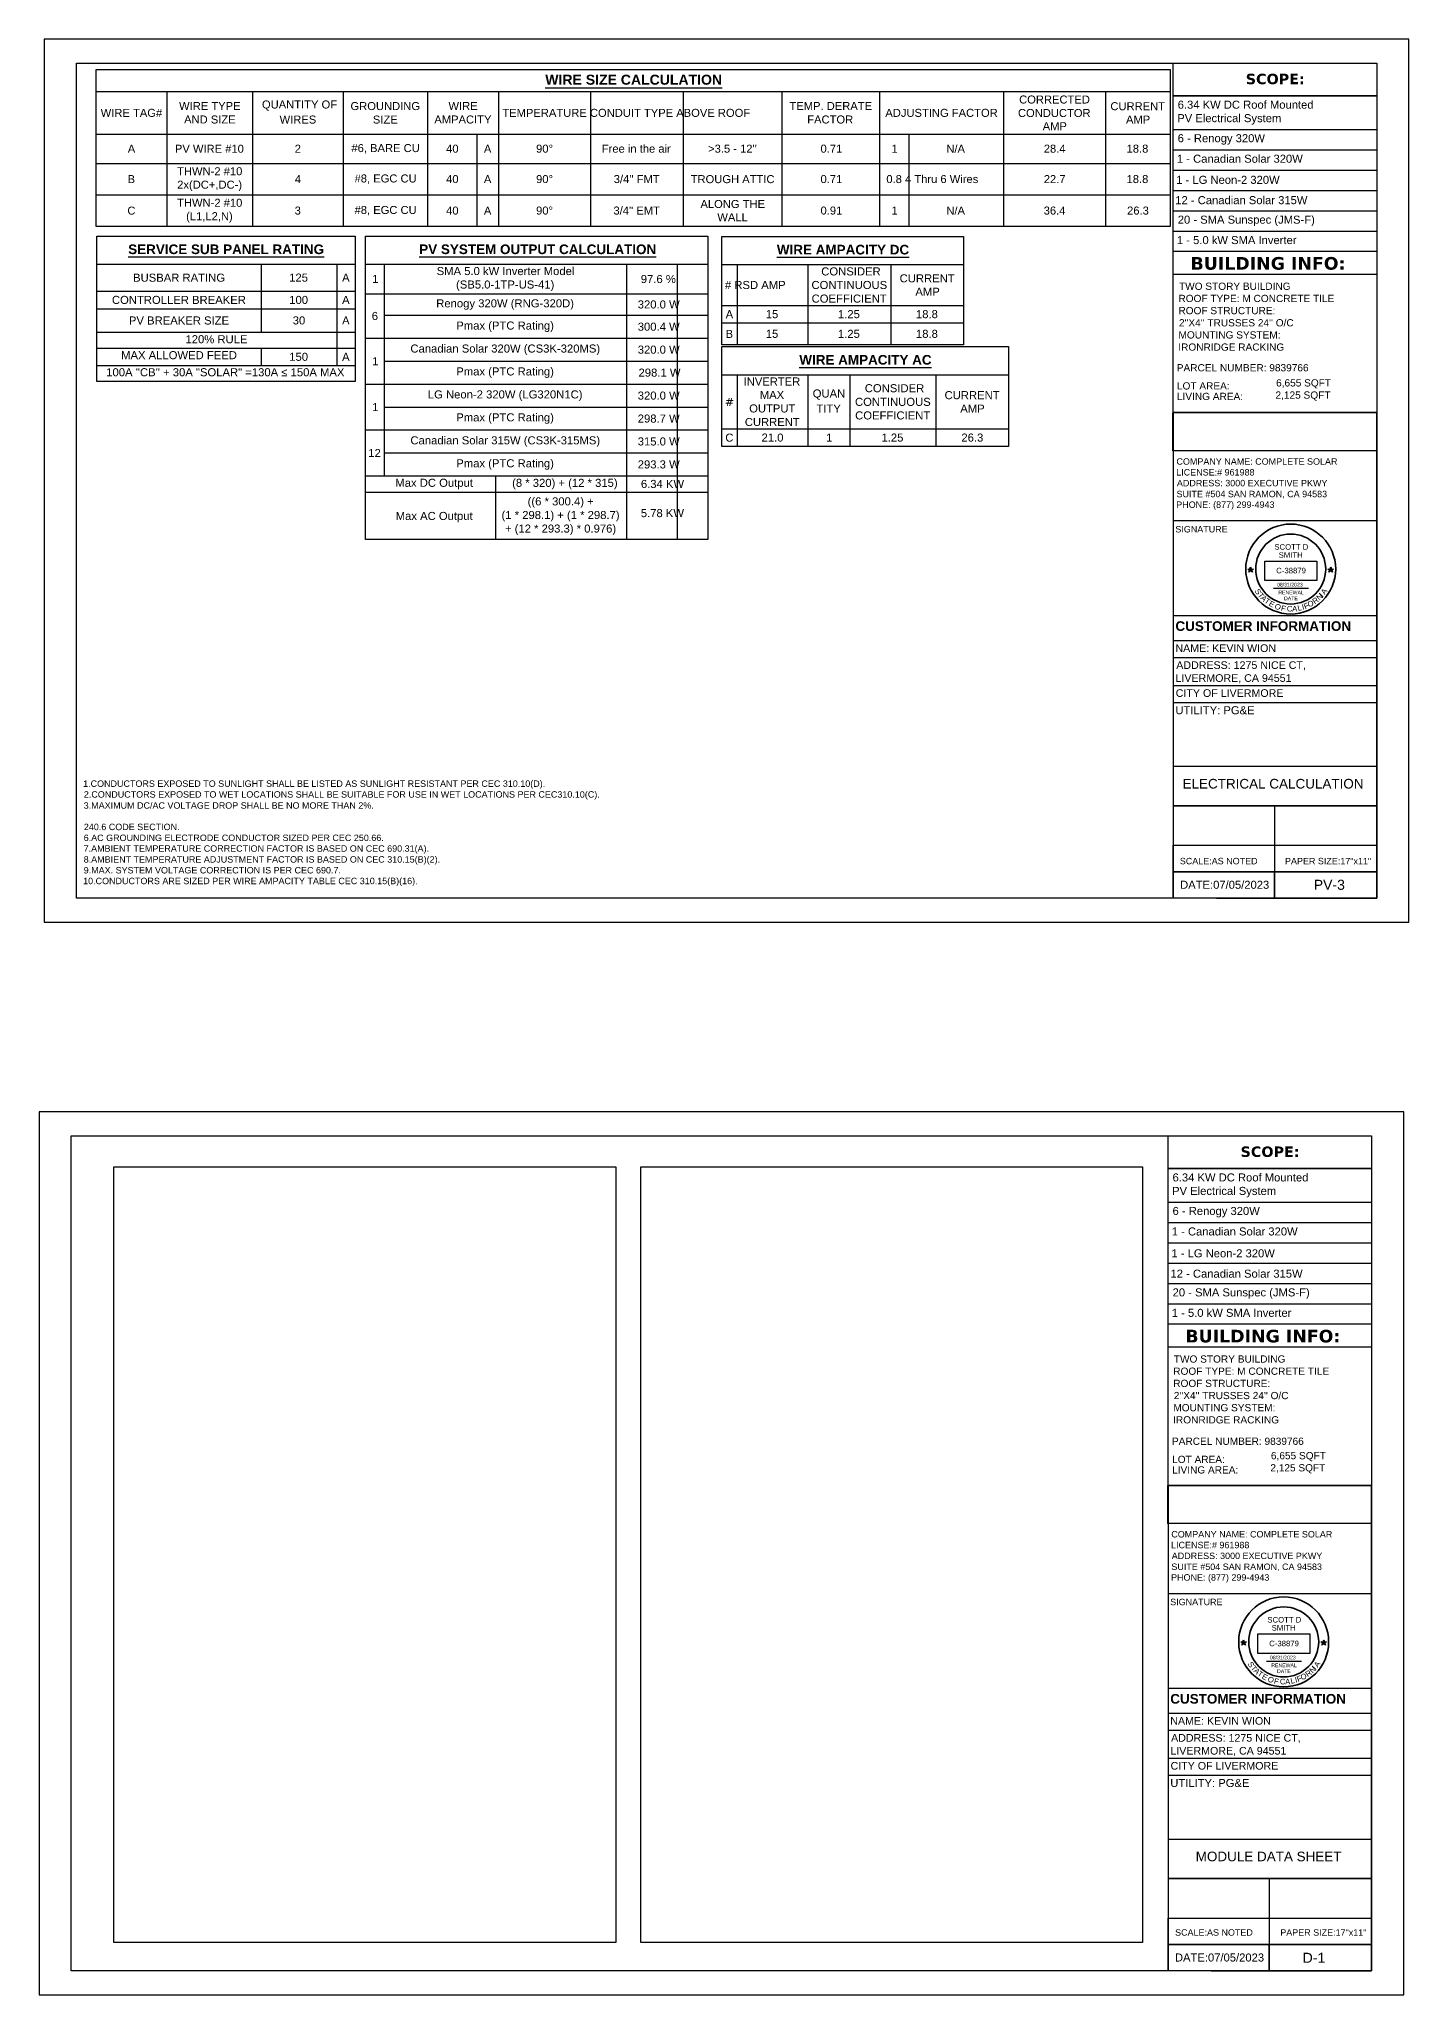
# Model space of a CAD drawing. Header units: millimetres. Extents: x -419 to 20046, y -14642 to 2638.
# Drawn here: x 5774 to 7480, y -10904 to -8468 of the extents above; entities that cross this region are included whole.
import ezdxf

# ---------------------------------------------------------------- set-up
doc = ezdxf.new("R2010")
doc.units = ezdxf.units.MM
for name, color, linetype in [('PDF4_0', 7, 'Continuous'), ('PDF4_PDF_Geometry', 7, 'Continuous'), ('PDF4_Text', 7, 'Continuous'), ('PDF5_Text', 7, 'Continuous'), ('PDF8_0', 7, 'Continuous'), ('PDF8_PDF_Geometry', 7, 'Continuous'), ('PDF8_Text', 7, 'Continuous'), ('PDF_Text', 7, 'Continuous')]:
    doc.layers.add(name, color=color, linetype=linetype)
doc.styles.add('PDF Arial', font='arial.ttf')
doc.styles.add('PDF Arial Bold', font='arialbd.ttf')
doc.styles.add('PDF Verdana', font='verdana.ttf')
doc.styles.add('PDF Verdana Bold', font='verdanab.ttf')
doc.styles.get("Standard").update_dxf_attribs({"font": 'arial.ttf'})
picture_1 = doc.add_image_def('image38.png', size_in_pixel=(45, 240))
picture_2 = doc.add_image_def('image42.png', size_in_pixel=(3546, 2295))
picture_3 = doc.add_image_def('image43.png', size_in_pixel=(45, 240))
picture_4 = doc.add_image_def('image44.png', size_in_pixel=(3546, 2294))
picture_5 = doc.add_image_def('image15.png', size_in_pixel=(858, 321))

# ---------------------------------------------------------------- blocks, each defined once
blk = doc.blocks.new('star')
h = blk.add_hatch(color=256)
h.dxf.hatch_style = 1
h.paths.add_polyline_path([(116.5, 62.57), (116.86, 62.57), (116.68, 63.12)])
h.paths.add_polyline_path([(116.68, 62.02), (116.97, 62.23), (116.86, 62.57), (116.5, 62.57), (116.39, 62.23)])
h.paths.add_polyline_path([(116.5, 62.57), (115.92, 62.57), (116.39, 62.23)])
h.paths.add_polyline_path([(116.39, 62.23), (116.21, 61.67), (116.68, 62.02)])
h.paths.add_polyline_path([(116.68, 62.02), (117.15, 61.67), (116.97, 62.23)])
h.paths.add_polyline_path([(116.97, 62.23), (117.44, 62.57), (116.86, 62.57)])
for p, q in [((115.92, 62.57), (117.44, 62.57)), ((117.15, 61.67), (115.92, 62.57)), ((116.21, 61.67), (116.68, 63.12)), ((117.44, 62.57), (116.21, 61.67)), ((116.68, 63.12), (117.15, 61.67))]:
    blk.add_line(p, q)
blk = doc.blocks.new('a')
at = {"color": 1, "char_height": 15, "attachment_point": 1}
for s, insert, rotation in [('{\\C256;S}', (169, 149), 301.8504), ('{\\C256;T}', (176.1, 138.5), 308.5602), ('{\\C256;A}', (182.8, 131.2), 313.9392), ('{\\C256;T}', (190.6, 123.2), 324.7462), ('{\\C256;E}', (201.4, 115.5), 330.0103), ('{\\C256;O}', (218.6, 109.1), 319.6464), ('{\\C256;F}', (288.3, 105.4), 21.5682), ('{\\C256;O}', (299, 112.2), 12.6875), ('{\\C256;R}', (311.3, 116.8), 36.4598), ('{\\C256;N}', (322.6, 125.5), 43.0781), ('{\\C256;I}', (344.8, 127.8), 227.4846), ('{\\C256;A}', (335, 138.5), 54.6588), ('{\\C256;A}', (258.4, 100.3), 1.6689), ('{\\C256;L}', (271.7, 101.5), 12.6875), ('{\\C256;I}', (283.7, 104.3), 13.6115)]:
    blk.add_mtext_dynamic_manual_height_columns(s, width=30.733, gutter_width=125, heights=[0], dxfattribs=dict(at, insert=insert, rotation=rotation))
at = {"color": 1, "insert": (244.5, 100.5), "char_height": 15, "attachment_point": 1}
blk.add_mtext_dynamic_manual_height_columns('{\\C256;C}', width=30.733, gutter_width=125, heights=[0], dxfattribs=at)
blk = doc.blocks.new('1')
at = {"color": 1, "xscale": 0.1018808021228187, "yscale": 0.1018808021228187, "zscale": 0.1018808021228187}
blk.add_blockref('a', (510.97, 81.39), dxfattribs=at)
at = {"color": 1, "insert": (534.46, 91.84), "char_height": 1.528, "attachment_point": 1, "rotation": 347.3366}
blk.add_mtext_dynamic_manual_height_columns('{\\C256;F}', width=1.5282, gutter_width=12.74, heights=[0], dxfattribs=at)

msp = doc.modelspace()

# ---------------------------------------------------------------- linework, layer by layer
at = {"lineweight": 30}
for p, q in [((7311.569, -9151.554), (7355.352, -9151.554)), ((7302.831, -10487.938), (7346.614, -10487.938))]:
    msp.add_line(p, q, dxfattribs=at)
at = {"lineweight": 35}
for centre, radius in [((7333.173, -9127.778), 56), ((7333.173, -9127.778), 43.581), ((7324.436, -10464.162), 56), ((7324.436, -10464.162), 43.581)]:
    msp.add_circle(centre, radius, dxfattribs=at)
at = {"layer": 'PDF4_0', "lineweight": 25}
for points in [[(5780.518, -8467.676), (5780.518, -9567.585), (7480.377, -9567.585), (7480.377, -8467.676)], [(7183.035, -8700.899), (5845.09, -8700.899), (5845.09, -8505.729), (7183.035, -8505.729)], [(7440.416, -8538.152), (7186.941, -8538.152)], [(7440.416, -8538.152), (7440.416, -8732.141), (7186.941, -8732.141), (7186.941, -8538.152)], [(6167.588, -8894.162), (5846.089, -8894.162), (5846.089, -8713.069), (6167.588, -8713.069)], [(6607.243, -9090.785), (6180.575, -9090.785), (6180.575, -8713.069), (6607.243, -8713.069)], [(6925.745, -8848.48), (6624.408, -8848.48), (6624.408, -8713.523), (6925.745, -8713.523)], [(6981.69, -8974.991), (6624.408, -8974.991), (6624.408, -8850.751), (6981.69, -8850.751)], [(7186.941, -8980.531), (7186.941, -8932.942), (7440.416, -8932.942), (7440.416, -8980.531)]]:
    msp.add_lwpolyline(points, close=True, dxfattribs=at)
for points in [[(7186.941, -8932.942), (7186.941, -8497.646)], [(5845.09, -8532.975), (7183.035, -8532.975)], [(5933.184, -8532.975), (5933.184, -8700.899)], [(6039.715, -8532.975), (6039.715, -8700.899)], [(6152.694, -8532.975), (6152.694, -8700.899)], [(6257.771, -8532.975), (6257.771, -8700.899)], [(6346.138, -8532.975), (6346.138, -8700.899)], [(6404.626, -8528.162), (6624.862, -8528.162)], [(6460.843, -8532.975), (6460.843, -8700.899)], [(6576.455, -8532.975), (6576.455, -8700.899)], [(6699.152, -8532.975), (6699.152, -8700.899)], [(6820.94, -8532.975), (6820.94, -8700.899)], [(6975.423, -8532.975), (6975.423, -8700.899)], [(7102.57, -8532.975), (7102.57, -8700.899)], [(5845.09, -8585.922), (7183.035, -8585.922)], [(6319.528, -8585.922), (6319.528, -8700.899)], [(6857.449, -8585.922), (6857.449, -8700.899)], [(7186.941, -8580.11), (7440.416, -8580.11)], [(5845.09, -8622.432), (7183.035, -8622.432)], [(7186.941, -8605.449), (7440.416, -8605.449)], [(7186.941, -8630.787), (7440.416, -8630.787)], [(5845.09, -8661.666), (7183.035, -8661.666)], [(7186.941, -8656.126), (7440.416, -8656.126)], [(7186.941, -8681.464), (7440.416, -8681.464)], [(7186.941, -8706.803), (7440.416, -8706.803)], [(5885.05, -8738.952), (6129.081, -8738.952)], [(6247.6, -8738.952), (6417.159, -8738.952), (6421.79, -8738.952), (6542.852, -8738.952)], [(6693.067, -8739.407), (6857.903, -8739.407)], [(5846.089, -8748.034), (6167.588, -8748.034)], [(6050.795, -8748.034), (6050.795, -8832.678)], [(6144.793, -8748.034), (6144.793, -8874.091)], [(6180.575, -8748.034), (6607.243, -8748.034)], [(6204.097, -8748.034), (6204.097, -9011.773)], [(6505.707, -8748.034), (6505.707, -9090.785)], [(6568.826, -8748.034), (6568.826, -9090.785)], [(6624.408, -8748.488), (6925.745, -8748.488)], [(6643.661, -8748.488), (6643.661, -8848.48)], [(6731.483, -8748.488), (6731.483, -8848.48)], [(6835.199, -8748.488), (6835.199, -8848.48)], [(7186.941, -8760.477), (7440.416, -8760.477)], [(5846.089, -8781.637), (6167.588, -8781.637)], [(6180.575, -8784.816), (6607.243, -8784.816)], [(5846.089, -8803.434), (6167.588, -8803.434)], [(6204.097, -8811.698), (6607.243, -8811.698)], [(6624.408, -8799.347), (6925.745, -8799.347)], [(5846.089, -8832.678), (6167.588, -8832.678)], [(6180.575, -8840.216), (6607.243, -8840.216)], [(6624.408, -8821.144), (6925.745, -8821.144)], [(5846.089, -8852.84), (6167.588, -8852.84)], [(6050.795, -8852.84), (6050.795, -8874.091)], [(5846.089, -8874.091), (6167.588, -8874.091)], [(6204.097, -8868.824), (6607.243, -8868.824)], [(6624.408, -8885.716), (6981.69, -8885.716)], [(6643.57, -8885.716), (6643.57, -8974.991)], [(6721.039, -8876.634), (6885.876, -8876.634)], [(6731.483, -8885.716), (6731.483, -8974.991)], [(6783.977, -8885.716), (6783.977, -8974.991)], [(6891.143, -8885.716), (6891.143, -8974.991)], [(6180.575, -8897.432), (6607.243, -8897.432)], [(6204.097, -8926.04), (6607.243, -8926.04)], [(6180.575, -8954.557), (6607.243, -8954.557)], [(6624.408, -8953.195), (6981.69, -8953.195)], [(6204.097, -8983.165), (6607.243, -8983.165)], [(6180.575, -9011.773), (6607.243, -9011.773)], [(6342.596, -9011.773), (6342.596, -9090.785)], [(6180.575, -9031.844), (6607.243, -9031.844)], [(7187.031, -9067.445), (7440.507, -9067.445)]]:
    msp.add_lwpolyline(points, dxfattribs=at)
at = {"layer": 'PDF4_PDF_Geometry', "lineweight": 25}
for points in [[(7440.416, -8497.646), (7440.416, -9537.615), (5820.478, -9537.615), (5820.478, -8497.646), (7440.416, -8497.646), (7440.416, -9537.615), (7186.941, -9537.615), (7186.941, -9504.829), (7440.416, -9504.829), (7186.941, -9504.829), (7186.941, -9471.862), (7440.416, -9471.862)], [(7440.416, -9015.496), (7440.416, -9471.862), (7440.416, -9504.829), (7440.416, -9537.615), (7440.416, -8932.942), (7186.941, -8932.942), (7186.941, -9537.615)], [(7186.941, -9185.51), (7440.416, -9185.51)], [(7186.941, -9216.842), (7440.416, -9216.842)], [(7186.941, -9237.912), (7440.416, -9237.912)], [(7186.941, -9272.787), (7440.507, -9272.787)], [(7186.941, -9293.947), (7440.507, -9293.947)], [(7186.941, -9373.505), (7440.507, -9373.505)], [(7190.482, -9422.638), (7440.416, -9422.638), (7186.941, -9422.638), (7440.416, -9422.638), (7312.816, -9422.638), (7312.816, -9471.862), (7440.416, -9471.862), (7440.416, -9422.638)], [(7312.816, -9471.862), (7312.816, -9504.829), (7312.816, -9537.615)]]:
    msp.add_lwpolyline(points, dxfattribs=at)
msp.add_lwpolyline([(7440.416, -9504.829), (7440.416, -9537.615), (7312.816, -9537.615), (7312.816, -9504.829)], close=True, dxfattribs=at)
at = {"layer": 'PDF4_PDF_Geometry', "color": 251, "lineweight": 25, "true_color": 0x525252}
msp.add_lwpolyline([(7240.524, -9537.615), (7440.416, -9537.615)], dxfattribs=at)
at = {"layer": 'PDF8_0', "lineweight": 25}
for points in [[(5774.098, -9803.906), (5774.098, -10903.815), (7473.957, -10903.815), (7473.957, -9803.906)], [(6492.386, -10838.426), (5867.369, -10838.426), (5867.369, -9872.475), (6492.386, -9872.475)], [(7148.735, -10838.426), (6523.809, -10838.426), (6523.809, -9872.475), (7148.735, -9872.475)], [(7433.997, -9874.382), (7180.521, -9874.382)], [(7433.997, -9874.382), (7433.997, -10068.371), (7180.521, -10068.371), (7180.521, -9874.382)], [(7180.521, -10316.761), (7180.521, -10269.172), (7433.997, -10269.172), (7433.997, -10316.761)]]:
    msp.add_lwpolyline(points, close=True, dxfattribs=at)
for points in [[(7180.521, -10269.172), (7180.521, -9833.877)], [(7180.521, -9916.34), (7433.997, -9916.34)], [(7180.521, -9941.679), (7433.997, -9941.679)], [(7180.521, -9967.017), (7433.997, -9967.017)], [(7180.521, -9992.356), (7433.997, -9992.356)], [(7180.521, -10017.694), (7433.997, -10017.694)], [(7180.521, -10043.033), (7433.997, -10043.033)], [(7180.521, -10096.707), (7433.997, -10096.707)], [(7180.612, -10403.675), (7434.088, -10403.675)]]:
    msp.add_lwpolyline(points, dxfattribs=at)
at = {"layer": 'PDF8_PDF_Geometry', "lineweight": 25}
for points in [[(7433.997, -9833.877), (7433.997, -10873.845), (5814.059, -10873.845), (5814.059, -9833.877), (7433.997, -9833.877), (7433.997, -10873.845), (7180.521, -10873.845), (7180.521, -10841.059), (7433.997, -10841.059), (7180.521, -10841.059), (7180.521, -10808.092), (7433.997, -10808.092)], [(7433.997, -10351.727), (7433.997, -10808.092), (7433.997, -10841.059), (7433.997, -10873.845), (7433.997, -10269.172), (7180.521, -10269.172), (7180.521, -10873.845)], [(7180.521, -10521.74), (7433.997, -10521.74)], [(7180.521, -10553.072), (7433.997, -10553.072)], [(7180.521, -10574.142), (7433.997, -10574.142)], [(7180.521, -10609.017), (7434.088, -10609.017)], [(7180.521, -10630.178), (7434.088, -10630.178)], [(7180.521, -10709.735), (7434.088, -10709.735)], [(7184.063, -10758.868), (7433.997, -10758.868), (7180.521, -10758.868), (7433.997, -10758.868), (7306.396, -10758.868), (7306.396, -10808.092), (7433.997, -10808.092), (7433.997, -10758.868)], [(7306.396, -10808.092), (7306.396, -10841.059), (7306.396, -10873.845)]]:
    msp.add_lwpolyline(points, dxfattribs=at)
msp.add_lwpolyline([(7433.997, -10841.059), (7433.997, -10873.845), (7306.396, -10873.845), (7306.396, -10841.059)], close=True, dxfattribs=at)
at = {"layer": 'PDF8_PDF_Geometry', "color": 251, "lineweight": 25, "true_color": 0x525252}
msp.add_lwpolyline([(7234.104, -10873.845), (7433.997, -10873.845)], dxfattribs=at)

# ---------------------------------------------------------------- block references
at = {"xscale": 4.597039828451667, "yscale": 4.597039828451667, "zscale": 4.597039828451667, "rotation": 287.9700872862333}
for p in [(6845.258, -8707.031), (6944.959, -8707.053), (6836.521, -10043.415), (6936.222, -10043.437)]:
    msp.add_blockref('star', p, dxfattribs=at)
at = {"color": 1, "xscale": 4.51217474996896, "yscale": 4.51217474996896, "zscale": 4.51217474996896}
for p in [(4910.436, -9587.151), (4901.698, -10923.535)]:
    msp.add_blockref('1', p, dxfattribs=at)

# ---------------------------------------------------------------- texts
at = {"attachment_point": 1}
for s, width, heights, insert, char_height, line_spacing_factor in [('SCOTT D\\P  SMITH', 46.3475, [0], (7312.837, -9096.743), 6.8956, 0.88), ('RENEWAL\\P    DATE', 31.39541, [17.047], (7317.753, -9154.643), 4.597, 0.96), ('SCOTT D\\P  SMITH', 46.3475, [0], (7304.099, -10433.127), 6.8956, 0.88), ('RENEWAL\\P    DATE', 31.39541, [17.047], (7309.015, -10491.027), 4.597, 0.96)]:
    msp.add_mtext_dynamic_manual_height_columns(s, width=width, gutter_width=4.597, heights=heights, dxfattribs=dict(at, insert=insert, char_height=char_height, line_spacing_factor=line_spacing_factor))
for s, width, insert, char_height in [('C-38879', 41.58956, (7315.178, -9126.235), 6.8956), ('08/31/2023', 38.13279, (7316.035, -9144.907), 4.597), ('C-38879', 41.58956, (7306.44, -10462.619), 6.8956), ('08/31/2023', 38.13279, (7307.297, -10481.291), 4.597)]:
    msp.add_mtext_dynamic_manual_height_columns(s, width=width, gutter_width=4.597, heights=[0], dxfattribs=dict(at, insert=insert, char_height=char_height))
at = {"layer": 'PDF4_Text', "attachment_point": 7}
for s, insert, char_height, style in [('WIRE SIZE CALCULATION', (6404.626, -8524.66), 12.49962, 'PDF Arial Bold'), ('SCOPE:', (7277.124, -8524.073), 12.9996, 'PDF Verdana Bold'), ('WIRE TYPE', (5948.442, -8555.952), 9.9683, 'PDF Arial'), ('QUANTITY OF', (6051.669, -8556.818), 9.96832, 'PDF Arial'), ('GROUNDING', (6161.957, -8556.213), 9.9683, 'PDF Arial'), ('WIRE', (6284.018, -8555.952), 9.9683, 'PDF Arial'), ('TEMP. DERATE', (6708.778, -8555.952), 9.96832, 'PDF Arial'), ('CORRECTED', (6994.858, -8548.039), 9.9683, 'PDF Arial'), ('CURRENT', (7108.564, -8556.395), 9.9683, 'PDF Arial'), ('6.34 KW DC Roof Mounted', (7192.39, -8554.495), 9.99966, 'PDF Arial'), ('WIRE TAG#', (5850.811, -8564.659), 9.9683, 'PDF Arial'), ('AND SIZE', (5954.708, -8572.924), 9.9683, 'PDF Arial'), ('WIRES', (6073.681, -8573.015), 9.9683, 'PDF Arial'), ('SIZE', (6189.839, -8573.015), 9.9683, 'PDF Arial'), ('AMPACITY', (6266.399, -8572.924), 9.9683, 'PDF Arial'), ('TEMPERATURE CONDUIT TYPE ABOVE ROOF', (6351.133, -8564.659), 9.96832, 'PDF Arial'), ('FACTOR', (6730.938, -8572.924), 9.9683, 'PDF Arial'), ('ADJUSTING FACTOR', (6828.205, -8564.659), 9.96832, 'PDF Arial'), ('CONDUCTOR', (6993.405, -8564.841), 9.9683, 'PDF Arial'), ('AMP', (7024.193, -8581.2), 9.9683, 'PDF Arial'), ('AMP', (7127.999, -8572.845), 9.9683, 'PDF Arial'), ('PV Electrical System', (7191.845, -8574.15), 9.99966, 'PDF Arial'), ('A', (5884.505, -8609.172), 9.968, 'PDF Arial'), ('PV WIRE #10', (5943.265, -8609.342), 9.96832, 'PDF Arial'), ('2', (6092.481, -8609.172), 9.968, 'PDF Arial'), ('#6, BARE CU', (6163.138, -8610.236), 9.96832, 'PDF Arial'), ('40', (6281.112, -8609.251), 9.9683, 'PDF Arial'), ('A', (6328.156, -8609.172), 9.968, 'PDF Arial'), ('90°', (6393.182, -8609.251), 9.9683, 'PDF Arial'), ('Free in the air', (6475.01, -8609.245), 9.96832, 'PDF Arial'), (">3.5 - 12''", (6607.424, -8609.258), 9.96832, 'PDF Arial'), ('0.71', (6747.467, -8609.251), 9.9683, 'PDF Arial'), ('1', (6835.834, -8609.172), 9.968, 'PDF Arial'), ('N/A', (6904.221, -8609.342), 9.9683, 'PDF Arial'), ('28.4', (7025.555, -8609.251), 9.9683, 'PDF Arial'), ('18.8', (7128.726, -8609.251), 9.9683, 'PDF Arial'), ('6 - Renogy 320W', (7192.39, -8599.125), 9.99966, 'PDF Arial'), ('1 - Canadian Solar 320W', (7191.391, -8621.792), 9.99966, 'PDF Arial'), ('B', (5884.324, -8647.044), 9.968, 'PDF Arial'), ('THWN-2 #10', (5945.99, -8637.405), 9.9683, 'PDF Arial'), ('2x(DC+,DC-)', (5946.081, -8656.967), 9.96832, 'PDF Arial'), ('4', (6092.572, -8647.044), 9.968, 'PDF Arial'), ('#8, EGC CU', (6167.043, -8648.107), 9.9683, 'PDF Arial'), ('40', (6281.112, -8647.123), 9.9683, 'PDF Arial'), ('A', (6328.156, -8647.044), 9.968, 'PDF Arial'), ('90°', (6393.182, -8647.123), 9.9683, 'PDF Arial'), ("3/4'' FMT", (6489.905, -8647.13), 9.9683, 'PDF Arial'), ('TROUGH ATTIC', (6585.719, -8647.214), 9.96832, 'PDF Arial'), ('0.71', (6747.467, -8647.123), 9.9683, 'PDF Arial'), ('0.8 4 Thru 6 Wires', (6829.477, -8647.123), 9.96832, 'PDF Arial'), ('22.7', (7025.555, -8647.044), 9.9683, 'PDF Arial'), ('18.8', (7128.726, -8647.123), 9.9683, 'PDF Arial'), ('THWN-2 #10', (5945.99, -8676.639), 9.9683, 'PDF Arial'), ('ALONG THE', (6597.889, -8678.183), 9.9683, 'PDF Arial'), ('C', (5884.051, -8686.447), 9.968, 'PDF Arial'), ('(L1,L2,N)', (5957.251, -8696.201), 9.9683, 'PDF Arial'), ('3', (6092.39, -8686.363), 9.968, 'PDF Arial'), ('#8, EGC CU', (6167.043, -8687.341), 9.9683, 'PDF Arial'), ('40', (6281.112, -8686.357), 9.9683, 'PDF Arial'), ('A', (6328.156, -8686.277), 9.968, 'PDF Arial'), ('90°', (6393.182, -8686.357), 9.9683, 'PDF Arial'), ("3/4'' EMT", (6489.541, -8686.363), 9.9683, 'PDF Arial'), ('WALL', (6618.959, -8694.633), 9.9683, 'PDF Arial'), ('0.91', (6747.467, -8686.357), 9.9683, 'PDF Arial'), ('1', (6835.834, -8686.277), 9.968, 'PDF Arial'), ('N/A', (6904.221, -8686.447), 9.9683, 'PDF Arial'), ('36.4', (7025.464, -8686.363), 9.9683, 'PDF Arial'), ('26.3', (7129.361, -8686.363), 9.9683, 'PDF Arial'), ('20 - SMA Sunspec (JMS-F)', (7192.48, -8700.57), 9.99966, 'PDF Arial'), ('1 - 5.0 kW SMA Inverter', (7191.391, -8723.139), 9.99966, 'PDF Arial'), ('SERVICE SUB PANEL RATING', (5885.05, -8735.623), 11.99963, 'PDF Arial Bold'), ('PV SYSTEM OUTPUT CALCULATION', (6247.6, -8735.623), 11.99963, 'PDF Arial Bold'), ('WIRE AMPACITY DC', (6693.067, -8736.069), 11.99963, 'PDF Arial Bold'), ('BUILDING INFO:', (7208.374, -8755.174), 15.74948, 'PDF Verdana Bold'), ('BUSBAR RATING', (5891.135, -8770.002), 10.0462, 'PDF Arial'), ('125', (6085.579, -8769.911), 10.0462, 'PDF Arial'), ('A', (6151.513, -8769.831), 10.046, 'PDF Arial'), ('1', (6188.931, -8771.466), 10.046, 'PDF Arial'), ('SMA 5.0 kW Inverter Model', (6269.305, -8761.738), 10.0462, 'PDF Arial'), ('(SB5.0-1TP-US-41)', (6293.463, -8781.412), 10.0462, 'PDF Arial'), ('97.6 %', (6523.599, -8771.654), 10.0462, 'PDF Arial'), ('# RSD AMP', (6628.404, -8779.084), 10.0462, 'PDF Arial'), ('CONTINUOUS', (6736.206, -8779.084), 10.0462, 'PDF Arial'), ('CONSIDER', (6748.372, -8762.192), 10.0462, 'PDF Arial'), ('CURRENT', (6846.006, -8770.82), 10.0462, 'PDF Arial'), ('CONTROLLER BREAKER', (5864.798, -8797.702), 10.0462, 'PDF Arial'), ('100', (6085.669, -8797.702), 10.0462, 'PDF Arial'), ('A', (6151.513, -8797.531), 10.046, 'PDF Arial'), ('Renogy 320W (RNG-320D)', (6268.76, -8804.844), 10.0462, 'PDF Arial'), ('320.0 W', (6519.784, -8803.34), 10.0462, 'PDF Arial'), ('COEFFICIENT', (6736.387, -8796.067), 10.0462, 'PDF Arial'), ('AMP', (6865.623, -8787.359), 10.0462, 'PDF Arial'), ('TWO STORY BUILDING', (7194.024, -8780.156), 8.99967, 'PDF Arial'), ('ROOF TYPE: M CONCRETE TILE', (7193.298, -8795.323), 8.99967, 'PDF Arial'), ('PV BREAKER SIZE', (5885.958, -8823.313), 10.0462, 'PDF Arial'), ('30', (6090.029, -8823.229), 10.0462, 'PDF Arial'), ('A', (6151.513, -8823.142), 10.046, 'PDF Arial'), ('6', (6188.476, -8817.682), 10.046, 'PDF Arial'), ('A', (6629.312, -8815.331), 10.046, 'PDF Verdana'), ('15', (6679.262, -8815.412), 10.0462, 'PDF Arial'), ('1.25', (6769.173, -8815.412), 10.0462, 'PDF Arial'), ('18.8', (6866.349, -8815.412), 10.0462, 'PDF Arial'), ('ROOF STRUCTURE:', (7193.298, -8810.49), 8.99967, 'PDF Arial'), ("2''X4'' TRUSSES 24'' O/C", (7193.934, -8825.656), 8.99967, 'PDF Arial'), ('120% RULE', (5956.434, -8846.671), 10.0462, 'PDF Arial'), ('Pmax (PTC Rating)', (6293.736, -8832.543), 10.0462, 'PDF Arial'), ('300.4 W', (6519.784, -8831.039), 10.0462, 'PDF Arial'), ('B', (6629.221, -8839.852), 10.046, 'PDF Arial'), ('15', (6679.262, -8839.933), 10.0462, 'PDF Arial'), ('1.25', (6769.173, -8839.933), 10.0462, 'PDF Arial'), ('18.8', (6866.349, -8839.933), 10.0462, 'PDF Arial'), ('MOUNTING SYSTEM:', (7193.389, -8840.732), 8.99967, 'PDF Arial'), ('MAX ALLOWED FEED', (5876.241, -8866.543), 10.0462, 'PDF Arial'), ('150', (6085.669, -8868.541), 10.0462, 'PDF Arial'), ('A', (6151.513, -8868.46), 10.046, 'PDF Arial'), ('1', (6188.931, -8873.91), 10.046, 'PDF Arial'), ('Canadian Solar 320W (CS3K-320MS)', (6236.611, -8861.151), 10.0462, 'PDF Arial'), ('320.0 W', (6519.784, -8859.647), 10.0462, 'PDF Arial'), ('WIRE AMPACITY AC', (6721.039, -8873.297), 11.99963, 'PDF Arial Bold'), ('IRONRIDGE RACKING', (7193.116, -8855.899), 8.99967, 'PDF Arial'), ('100A \'\'CB\'\' + 30A "SOLAR" =130A ≤ 150A MAX', (5857.714, -8887.801), 10.0462, 'PDF Arial'), ('Pmax (PTC Rating)', (6293.736, -8889.669), 10.0462, 'PDF Arial'), ('298.1 W', (6520.783, -8888.249), 10.0462, 'PDF Arial'), ('INVERTER', (6651.653, -8899.157), 9.9997, 'PDF Arial'), ('6,655 SQFT', (7314.938, -8902.845), 8.9997, 'PDF Arial'), ('LG Neon-2 320W (LG320N1C)', (6258.316, -8918.277), 10.0462, 'PDF Arial'), ('320.0 W', (6519.784, -8916.863), 10.0462, 'PDF Arial'), ('#', (6628.313, -8924.496), 10.046, 'PDF Verdana'), ('MAX', (6671.906, -8915.868), 9.9997, 'PDF Arial'), ('QUAN', (6737.75, -8916.922), 10.0462, 'PDF Arial'), ('CONTINUOUS', (6790.425, -8924.667), 10.0462, 'PDF Arial'), ('CONSIDER', (6802.591, -8907.684), 10.0462, 'PDF Arial'), ('CURRENT', (6901.951, -8916.312), 10.0462, 'PDF Arial'), ('2,125 SQFT', (7314.222, -8918.011), 8.9997, 'PDF Arial'), ('1', (6188.931, -8931.035), 10.046, 'PDF Arial'), ('Pmax (PTC Rating)', (6293.736, -8946.885), 10.0462, 'PDF Arial'), ('298.7 W', (6519.784, -8945.465), 10.0462, 'PDF Arial'), ('CURRENT', (6653.197, -8949.732), 9.9997, 'PDF Arial'), ('OUTPUT', (6658.646, -8932.84), 9.9997, 'PDF Arial'), ('TITY', (6742.382, -8932.942), 10.0462, 'PDF Arial'), ('COEFFICIENT', (6790.606, -8941.559), 10.0462, 'PDF Arial'), ('AMP', (6921.567, -8932.942), 10.0462, 'PDF Arial'), ('Canadian Solar 315W (CS3K-315MS)', (6236.611, -8975.493), 10.0462, 'PDF Arial'), ('315.0 W', (6519.784, -8973.989), 10.0462, 'PDF Arial'), ('C', (6628.858, -8969.259), 10.046, 'PDF Arial'), ('21.0', (6673.995, -8969.168), 10.0462, 'PDF Arial'), ('1', (6754.37, -8969.088), 10.046, 'PDF Arial'), ('1.25', (6823.392, -8969.168), 10.0462, 'PDF Arial'), ('26.3', (6922.93, -8969.175), 10.0462, 'PDF Arial'), ('12', (6184.117, -8988.251), 10.0462, 'PDF Arial'), ('Pmax (PTC Rating)', (6293.736, -9004.1), 10.0462, 'PDF Arial'), ('293.3 W', (6519.784, -9002.597), 10.0462, 'PDF Arial'), ('COMPANY NAME: COMPLETE SOLAR', (7190.846, -8997.923), 7.99975, 'PDF Arial'), ('LICENSE:# 961988', (7190.573, -9011.364), 7.99975, 'PDF Arial'), ('Max DC Output', (6217.811, -9028.366), 10.0462, 'PDF Arial'), ('(8 * 320) + (12 * 315)', (6363.303, -9028.44), 10.0462, 'PDF Arial'), ('((6 * 300.4) +', (6382.647, -9051.508), 10.0462, 'PDF Arial'), ('6.34 KW', (6523.689, -9026.936), 10.0462, 'PDF Arial'), ('ADDRESS: 3000 EXECUTIVE PKWY', (7191.391, -9024.811), 7.99975, 'PDF Arial'), ('SUITE #504 SAN RAMON, CA 94583', (7190.937, -9039.784), 7.99975, 'PDF Arial'), ('Max AC Output', (6218.265, -9069.689), 10.0462, 'PDF Arial'), ('(1 * 298.1) + (1 * 298.7)', (6350.134, -9068.491), 10.0462, 'PDF Arial'), ('5.78 KW', (6523.599, -9063.257), 10.0462, 'PDF Arial'), ('PHONE: (877) 299-4943', (7190.573, -9053.994), 7.99975, 'PDF Arial'), ('+ (12 * 293.3) * 0.976)', (6354.403, -9085.383), 10.0462, 'PDF Arial'), ('SIGNATURE', (7189.483, -9082.294), 7.9998, 'PDF Arial'), ('CUSTOMER INFORMATION', (7189.574, -9204.976), 11.99963, 'PDF Arial Bold'), ('NAME: KEVIN WION', (7189.574, -9231.172), 9.49966, 'PDF Arial'), ('ADDRESS: 1275 NICE CT,', (7190.573, -9253.959), 9.49966, 'PDF Arial'), ('CITY OF LIVERMORE', (7189.938, -9287.116), 9.49966, 'PDF Arial'), ('LIVERMORE, CA 94551', (7189.665, -9270.034), 9.49966, 'PDF Arial'), ('UTILITY: PG&E', (7189.574, -9308.801), 9.99966, 'PDF Arial'), ('1.CONDUCTORS EXPOSED TO SUNLIGHT SHALL BE LISTED AS SUNLIGHT RESISTANT PER CEC 310.10(D).', (5828.924, -9401.468), 7.99975, 'PDF Arial'), ('ELECTRICAL CALCULATION', (7198.475, -9401.318), 11.99963, 'PDF Arial'), ('3.MAXIMUM DC/AC VOLTAGE DROP SHALL BE NO MORE THAN 2%.', (5829.651, -9426.384), 7.99975, 'PDF Arial'), ('2.CONDUCTORS EXPOSED TO WET LOCATIONS SHALL BE SUITABLE FOR USE IN WET LOCATIONS PER CEC310.10(C).', (5829.832, -9414.909), 7.99975, 'PDF Arial'), ('240.6 CODE SECTION.', (5829.832, -9453.108), 7.99975, 'PDF Arial'), ('7.AMBIENT TEMPERATURE CORRECTION FACTOR IS BASED ON CEC 690.31(A).', (5829.56, -9482.297), 7.99975, 'PDF Arial'), ('6.AC GROUNDING ELECTRODE CONDUCTOR SIZED PER CEC 250.66.', (5829.651, -9466.64), 7.99975, 'PDF Arial'), ('8.AMBIENT TEMPERATURE ADJUSTMENT FACTOR IS BASED ON CEC 310.15(B)(2).', (5829.651, -9495.829), 7.99975, 'PDF Arial'), ('9.MAX. SYSTEM VOLTAGE CORRECTION IS PER CEC 690.7.', (5829.651, -9507.054), 7.99975, 'PDF Arial'), ('10.CONDUCTORS ARE SIZED PER WIRE AMPACITY TABLE CEC 310.15(B)(16).', (5828.924, -9522.711), 7.99975, 'PDF Arial'), ('DATE:07/05/2023', (7195.387, -9526.167), 9.99966, 'PDF Arial'), ('PV-3', (7361.858, -9527.483), 12.4996, 'PDF Arial')]:
    msp.add_mtext(s, dxfattribs=dict(at, insert=insert, char_height=char_height, style=style))
at = {"layer": 'PDF5_Text', "attachment_point": 7, "style": 'PDF Arial'}
for s, insert, char_height in [('1 - LG Neon-2 320W', (7190.519, -8648.088), 9.99966), ('12 - Canadian Solar 315W', (7189.375, -8673.426), 9.99966), ('PARCEL NUMBER: 9839766', (7191.246, -8881.671), 8.99967), ('LIVING AREA:', (7191.401, -8917.342), 8.99967), ('LOT AREA:', (7191.421, -8904.244), 8.9997), ('1 - LG Neon-2 320W', (7184.54, -9985.245), 9.99966), ('12 - Canadian Solar 315W', (7183.396, -10010.583), 9.99966), ('PARCEL NUMBER: 9839766', (7185.267, -10218.828), 8.99967), ('LIVING AREA:', (7185.421, -10254.499), 8.99967), ('LOT AREA:', (7185.441, -10241.401), 8.9997)]:
    msp.add_mtext(s, dxfattribs=dict(at, insert=insert, char_height=char_height))
at = {"layer": 'PDF8_Text', "attachment_point": 7}
for s, insert, char_height, style in [('SCOPE:', (7270.705, -9860.303), 12.9996, 'PDF Verdana Bold'), ('6.34 KW DC Roof Mounted', (7185.97, -9890.725), 9.99966, 'PDF Arial'), ('PV Electrical System', (7185.425, -9910.38), 9.99966, 'PDF Arial'), ('6 - Renogy 320W', (7185.97, -9935.355), 9.99966, 'PDF Arial'), ('1 - Canadian Solar 320W', (7184.971, -9958.022), 9.99966, 'PDF Arial'), ('20 - SMA Sunspec (JMS-F)', (7186.061, -10036.8), 9.99966, 'PDF Arial'), ('1 - 5.0 kW SMA Inverter', (7184.971, -10059.369), 9.99966, 'PDF Arial'), ('BUILDING INFO:', (7201.955, -10091.404), 15.74948, 'PDF Verdana Bold'), ('TWO STORY BUILDING', (7187.605, -10116.386), 8.99967, 'PDF Arial'), ('ROOF TYPE: M CONCRETE TILE', (7186.879, -10131.553), 8.99967, 'PDF Arial'), ('ROOF STRUCTURE:', (7186.879, -10146.72), 8.99967, 'PDF Arial'), ("2''X4'' TRUSSES 24'' O/C", (7187.514, -10161.887), 8.99967, 'PDF Arial'), ('IRONRIDGE RACKING', (7186.697, -10192.129), 8.99967, 'PDF Arial'), ('MOUNTING SYSTEM:', (7186.969, -10176.963), 8.99967, 'PDF Arial'), ('6,655 SQFT', (7308.518, -10239.075), 8.9997, 'PDF Arial'), ('2,125 SQFT', (7307.803, -10254.242), 8.9997, 'PDF Arial'), ('COMPANY NAME: COMPLETE SOLAR', (7184.426, -10334.153), 7.99975, 'PDF Arial'), ('ADDRESS: 3000 EXECUTIVE PKWY', (7184.971, -10361.041), 7.99975, 'PDF Arial'), ('LICENSE:# 961988', (7184.154, -10347.594), 7.99975, 'PDF Arial'), ('SUITE #504 SAN RAMON, CA 94583', (7184.517, -10376.014), 7.99975, 'PDF Arial'), ('PHONE: (877) 299-4943', (7184.154, -10390.224), 7.99975, 'PDF Arial'), ('SIGNATURE', (7183.064, -10418.524), 7.9998, 'PDF Arial'), ('CUSTOMER INFORMATION', (7183.155, -10541.206), 11.99963, 'PDF Arial Bold'), ('NAME: KEVIN WION', (7183.155, -10567.402), 9.49966, 'PDF Arial'), ('ADDRESS: 1275 NICE CT,', (7184.154, -10590.189), 9.49966, 'PDF Arial'), ('LIVERMORE, CA 94551', (7183.246, -10606.264), 9.49966, 'PDF Arial'), ('CITY OF LIVERMORE', (7183.518, -10623.346), 9.49966, 'PDF Arial'), ('UTILITY: PG&E', (7183.155, -10645.031), 9.99966, 'PDF Arial'), ('MODULE DATA SHEET', (7214.851, -10737.549), 11.99963, 'PDF Arial'), ('DATE:07/05/2023', (7188.967, -10862.397), 9.99966, 'PDF Arial'), ('D-1', (7348.082, -10863.855), 12.4996, 'PDF Arial')]:
    msp.add_mtext(s, dxfattribs=dict(at, insert=insert, char_height=char_height, style=style))
at = {"layer": 'PDF_Text', "char_height": 7.99975, "attachment_point": 7, "style": 'PDF Arial'}
for insert in [(7195.025, -9495.628), (7189.147, -10830.189)]:
    msp.add_mtext('SCALE:AS NOTED           PAPER SIZE:17"x11"', dxfattribs=dict(at, insert=insert))

# ---------------------------------------------------------------- pictures from other files: only their frames are drawn
at = {"color": 7, "true_color": 0xffffff}
image = msp.add_image(picture_5, insert=(7301.05, -9142.079), size_in_units=(64.617, 24.175), dxfattribs=dict(at, brightness=7, contrast=73))
image.dxf.flags = 15
image = msp.add_image(picture_5, insert=(7292.312, -10478.463), size_in_units=(64.617, 24.175), dxfattribs=dict(at, brightness=7, contrast=73))
image.dxf.flags = 15
at = {"layer": 'PDF4_0', "color": 7, "lineweight": 0}
image = msp.add_image(picture_1, insert=(7440.416, -8980.531), size_in_units=(47.544, 254.293), rotation=90, dxfattribs=at)
image.dxf.flags = 15
at = {"layer": 'PDF8_0', "color": 7, "lineweight": 0}
image = msp.add_image(picture_2, insert=(6492.386, -10838.426), size_in_units=(965.852, 625.23), rotation=90, dxfattribs=at)
image.dxf.flags = 15
image = msp.add_image(picture_4, insert=(7148.735, -10838.426), size_in_units=(966.133, 624.958), rotation=90, dxfattribs=at)
image.dxf.flags = 15
image = msp.add_image(picture_3, insert=(7433.997, -10316.761), size_in_units=(47.544, 254.293), rotation=90, dxfattribs=at)
image.dxf.flags = 15

doc.saveas('drawing.dxf')
